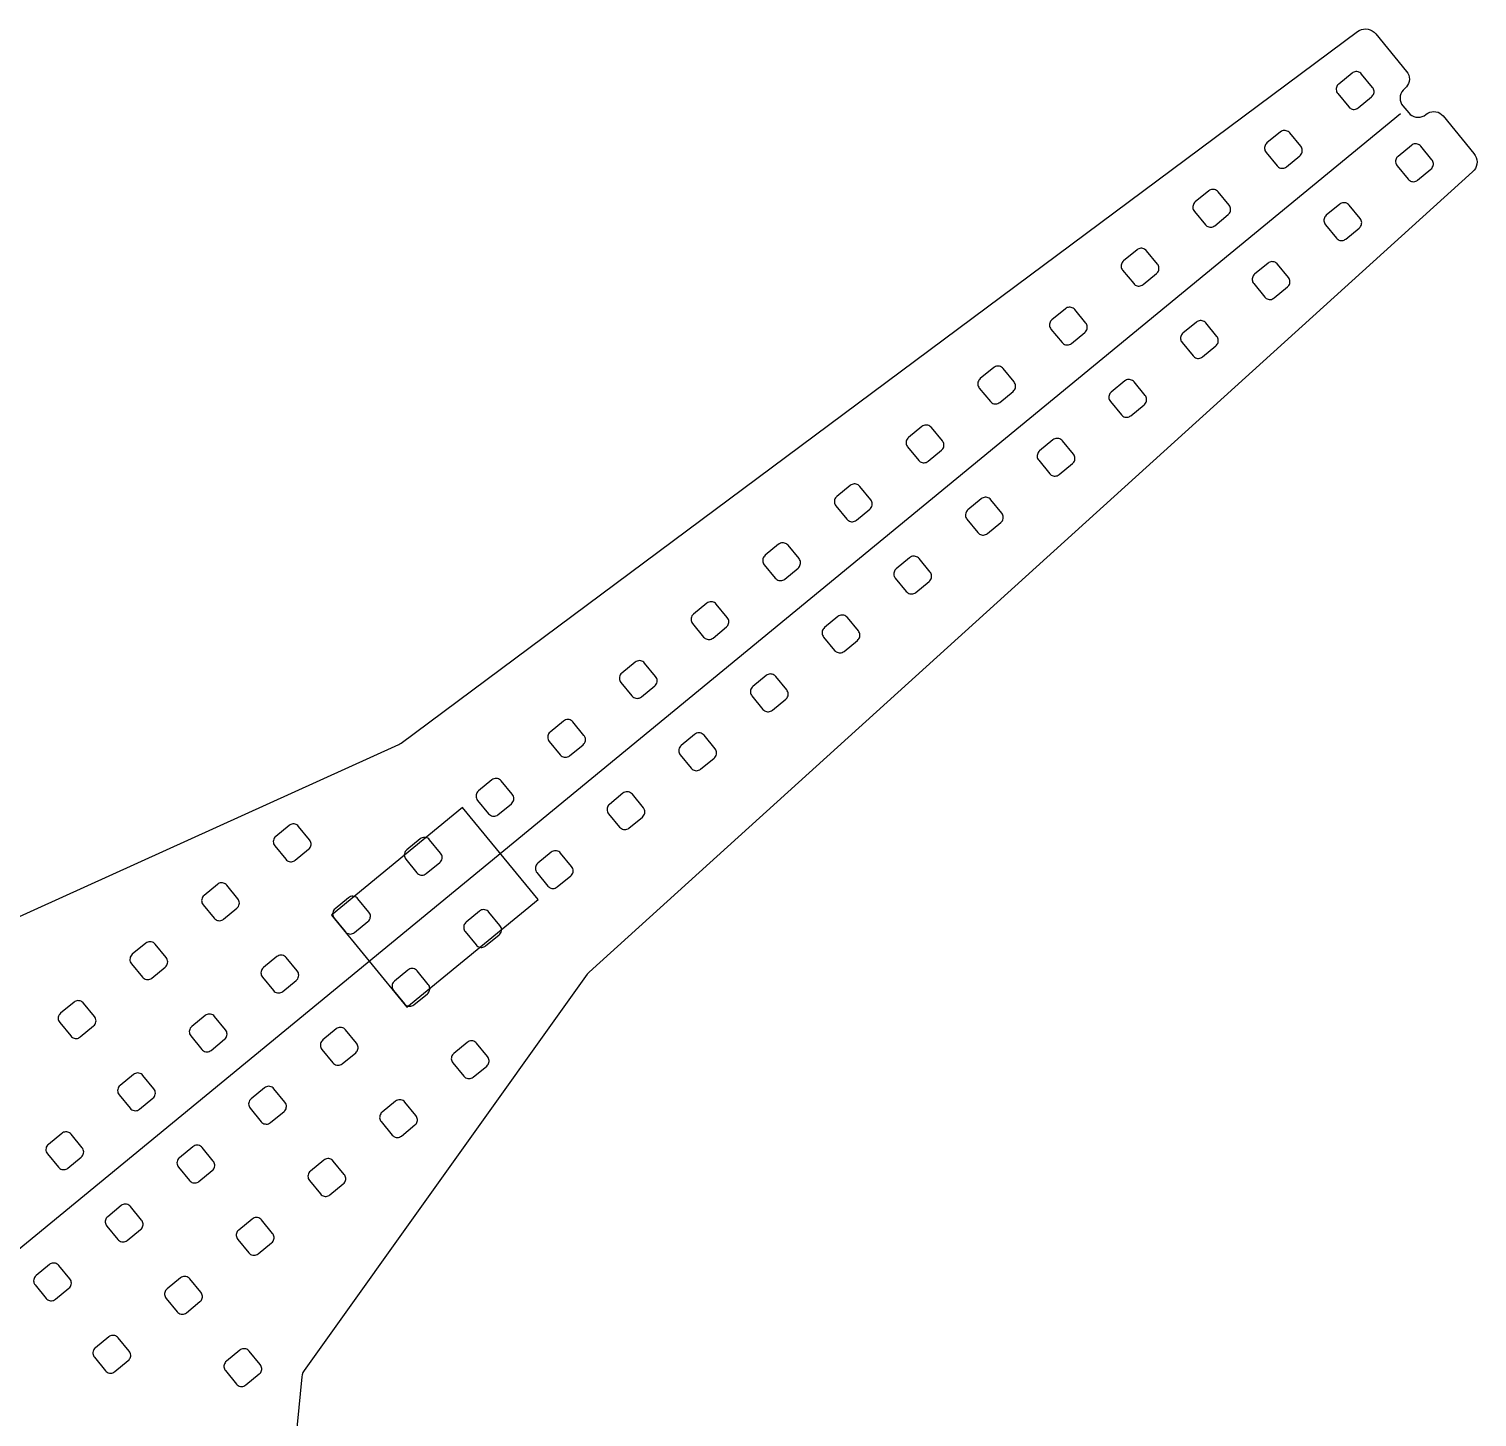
# Model space of a CAD drawing. Header units: millimetres. Extents: x -573 to 573, y -334 to 241.
# Drawn here: x -307.6 to -90.8, y -6.5 to 201.3 of the extents above; entities that cross this region are included whole.
import ezdxf

# ---------------------------------------------------------------- set-up
doc = ezdxf.new("R2010")
doc.units = ezdxf.units.MM
for name, color, linetype in [('LED_STRIP', 30, 'Continuous'), ('OUTLINE', 7, 'Continuous'), ('SENSOR_UNDER', 6, 'Continuous')]:
    doc.layers.add(name, color=color, linetype=linetype)

msp = doc.modelspace()

# ---------------------------------------------------------------- linework, layer by layer
at = {"layer": 'LED_STRIP'}
msp.add_lwpolyline([(-313.87, 14.75), (-102.22, 188.61)], dxfattribs=at)
at = {"layer": 'OUTLINE'}
msp.add_lwpolyline([(-318.63, 64.11), (-252.23, 94.18), (-252.04, 94.28), (-251.86, 94.4), (-108.7, 200.88), (-108.41, 201.06), (-108.09, 201.18), (-107.76, 201.26), (-107.43, 201.27), (-107.09, 201.23), (-106.77, 201.13), (-106.47, 200.98), (-106.19, 200.79), (-105.96, 200.54), (-101.33, 194.91), (-101.15, 194.65), (-101.02, 194.37), (-100.94, 194.06), (-100.92, 193.75), (-100.95, 193.43), (-101.04, 193.13), (-101.17, 192.85), (-101.36, 192.59), (-101.58, 192.37), (-101.64, 192.32), (-101.86, 192.1), (-102.05, 191.84), (-102.18, 191.56), (-102.27, 191.26), (-102.3, 190.94), (-102.27, 190.63), (-102.2, 190.32), (-102.07, 190.04), (-101.89, 189.78), (-101.01, 188.71), (-100.79, 188.48), (-100.53, 188.3), (-100.25, 188.16), (-99.94, 188.08), (-99.63, 188.05), (-99.32, 188.07), (-99.01, 188.15), (-98.72, 188.28), (-98.46, 188.46), (-98.41, 188.5), (-98.15, 188.68), (-97.86, 188.81), (-97.56, 188.89), (-97.24, 188.92), (-96.93, 188.89), (-96.62, 188.8), (-96.34, 188.66), (-96.08, 188.48), (-95.86, 188.26), (-91.24, 182.63), (-91.05, 182.35), (-90.9, 182.04), (-90.82, 181.71), (-90.78, 181.38), (-90.81, 181.04), (-90.89, 180.71), (-91.03, 180.4), (-91.21, 180.12), (-91.44, 179.87), (-223.7, 60.11), (-223.85, 59.96), (-223.99, 59.8), (-266.38, 0.5), (-266.56, 0.2), (-266.68, -0.13), (-266.74, -0.47), (-267.89, -12.18)], dxfattribs=at)
for points in [[(-111.83, 192.5), (-111.86, 192.35), (-111.86, 192.19), (-111.84, 192.03), (-111.8, 191.88), (-111.73, 191.74), (-111.64, 191.61), (-109.99, 189.6), (-109.88, 189.49), (-109.75, 189.4), (-109.62, 189.32), (-109.47, 189.27), (-109.31, 189.24), (-109.16, 189.24), (-109, 189.26), (-108.85, 189.31), (-108.71, 189.38), (-108.58, 189.47), (-106.57, 191.12), (-106.46, 191.23), (-106.36, 191.35), (-106.29, 191.49), (-106.24, 191.64), (-106.21, 191.79), (-106.21, 191.95), (-106.23, 192.1), (-106.28, 192.25), (-106.34, 192.4), (-106.43, 192.52), (-108.08, 194.53), (-108.19, 194.65), (-108.32, 194.74), (-108.46, 194.81), (-108.6, 194.87), (-108.76, 194.89), (-108.92, 194.9), (-109.07, 194.87), (-109.22, 194.83), (-109.36, 194.76), (-109.49, 194.67), (-111.5, 193.02), (-111.61, 192.91), (-111.71, 192.79), (-111.78, 192.65), (-111.83, 192.5)], [(-122.57, 183.68), (-122.59, 183.53), (-122.6, 183.37), (-122.57, 183.22), (-122.53, 183.07), (-122.46, 182.93), (-122.37, 182.8), (-120.72, 180.79), (-120.61, 180.68), (-120.49, 180.58), (-120.35, 180.51), (-120.2, 180.46), (-120.05, 180.43), (-119.89, 180.42), (-119.73, 180.45), (-119.58, 180.49), (-119.44, 180.56), (-119.31, 180.65), (-117.3, 182.3), (-117.19, 182.41), (-117.1, 182.53), (-117.02, 182.67), (-116.97, 182.82), (-116.94, 182.98), (-116.94, 183.13), (-116.96, 183.29), (-117.01, 183.44), (-117.08, 183.58), (-117.17, 183.71), (-118.82, 185.72), (-118.93, 185.83), (-119.05, 185.93), (-119.19, 186), (-119.34, 186.05), (-119.49, 186.08), (-119.65, 186.08), (-119.8, 186.06), (-119.95, 186.01), (-120.1, 185.95), (-120.22, 185.86), (-122.23, 184.21), (-122.35, 184.1), (-122.44, 183.97), (-122.51, 183.83), (-122.57, 183.68)], [(-102.95, 181.68), (-102.97, 181.53), (-102.98, 181.37), (-102.96, 181.21), (-102.91, 181.06), (-102.84, 180.92), (-102.75, 180.79), (-101.1, 178.79), (-100.99, 178.67), (-100.87, 178.58), (-100.73, 178.5), (-100.58, 178.45), (-100.43, 178.43), (-100.27, 178.42), (-100.11, 178.44), (-99.96, 178.49), (-99.82, 178.56), (-99.69, 178.65), (-97.69, 180.3), (-97.57, 180.41), (-97.48, 180.53), (-97.4, 180.67), (-97.35, 180.82), (-97.32, 180.97), (-97.32, 181.13), (-97.34, 181.29), (-97.39, 181.44), (-97.46, 181.58), (-97.55, 181.71), (-99.2, 183.71), (-99.31, 183.83), (-99.43, 183.92), (-99.57, 184), (-99.72, 184.05), (-99.87, 184.08), (-100.03, 184.08), (-100.19, 184.06), (-100.34, 184.01), (-100.48, 183.94), (-100.61, 183.85), (-102.61, 182.2), (-102.73, 182.09), (-102.82, 181.97), (-102.9, 181.83), (-102.95, 181.68)], [(-133.3, 174.87), (-133.33, 174.71), (-133.33, 174.56), (-133.31, 174.4), (-133.26, 174.25), (-133.19, 174.11), (-133.1, 173.98), (-131.45, 171.97), (-131.34, 171.86), (-131.22, 171.77), (-131.08, 171.69), (-130.93, 171.64), (-130.78, 171.61), (-130.62, 171.61), (-130.47, 171.63), (-130.32, 171.68), (-130.17, 171.74), (-130.05, 171.83), (-128.04, 173.49), (-127.92, 173.59), (-127.83, 173.72), (-127.75, 173.86), (-127.7, 174.01), (-127.68, 174.16), (-127.67, 174.32), (-127.69, 174.47), (-127.74, 174.62), (-127.81, 174.76), (-127.9, 174.89), (-129.55, 176.9), (-129.66, 177.01), (-129.78, 177.11), (-129.92, 177.18), (-130.07, 177.23), (-130.22, 177.26), (-130.38, 177.27), (-130.54, 177.24), (-130.69, 177.2), (-130.83, 177.13), (-130.96, 177.04), (-132.97, 175.39), (-133.08, 175.28), (-133.17, 175.16), (-133.25, 175.02), (-133.3, 174.87)], [(-113.68, 172.87), (-113.71, 172.71), (-113.71, 172.55), (-113.69, 172.4), (-113.64, 172.25), (-113.57, 172.11), (-113.48, 171.98), (-111.83, 169.97), (-111.73, 169.86), (-111.6, 169.76), (-111.46, 169.69), (-111.31, 169.64), (-111.16, 169.61), (-111, 169.61), (-110.85, 169.63), (-110.7, 169.67), (-110.56, 169.74), (-110.43, 169.83), (-108.42, 171.48), (-108.3, 171.59), (-108.21, 171.72), (-108.14, 171.85), (-108.08, 172), (-108.06, 172.16), (-108.05, 172.31), (-108.08, 172.47), (-108.12, 172.62), (-108.19, 172.76), (-108.28, 172.89), (-109.93, 174.9), (-110.04, 175.01), (-110.16, 175.11), (-110.3, 175.18), (-110.45, 175.23), (-110.61, 175.26), (-110.76, 175.26), (-110.92, 175.24), (-111.07, 175.2), (-111.21, 175.13), (-111.34, 175.04), (-113.35, 173.39), (-113.46, 173.28), (-113.55, 173.15), (-113.63, 173.01), (-113.68, 172.87)], [(-144.03, 166.05), (-144.06, 165.9), (-144.06, 165.74), (-144.04, 165.59), (-143.99, 165.44), (-143.93, 165.29), (-143.84, 165.17), (-142.19, 163.16), (-142.08, 163.04), (-141.95, 162.95), (-141.81, 162.88), (-141.66, 162.82), (-141.51, 162.8), (-141.35, 162.79), (-141.2, 162.82), (-141.05, 162.86), (-140.91, 162.93), (-140.78, 163.02), (-138.77, 164.67), (-138.66, 164.78), (-138.56, 164.9), (-138.49, 165.04), (-138.44, 165.19), (-138.41, 165.34), (-138.41, 165.5), (-138.43, 165.66), (-138.47, 165.81), (-138.54, 165.95), (-138.63, 166.08), (-140.28, 168.09), (-140.39, 168.2), (-140.52, 168.29), (-140.65, 168.37), (-140.8, 168.42), (-140.96, 168.45), (-141.11, 168.45), (-141.27, 168.43), (-141.42, 168.38), (-141.56, 168.31), (-141.69, 168.22), (-143.7, 166.57), (-143.81, 166.46), (-143.91, 166.34), (-143.98, 166.2), (-144.03, 166.05)], [(-124.44, 163.9), (-124.44, 163.74), (-124.42, 163.58), (-124.38, 163.43), (-124.31, 163.29), (-124.22, 163.16), (-122.57, 161.15), (-122.46, 161.04), (-122.33, 160.95), (-122.19, 160.87), (-122.05, 160.82), (-121.89, 160.79), (-121.73, 160.79), (-121.58, 160.81), (-121.43, 160.86), (-121.29, 160.93), (-121.16, 161.02), (-119.15, 162.67), (-119.04, 162.78), (-118.94, 162.9), (-118.87, 163.04), (-118.82, 163.19), (-118.79, 163.34), (-118.79, 163.5), (-118.81, 163.65), (-118.85, 163.8), (-118.92, 163.95), (-119.01, 164.07), (-120.66, 166.08), (-120.77, 166.2), (-120.9, 166.29), (-121.03, 166.36), (-121.18, 166.42), (-121.34, 166.44), (-121.49, 166.45), (-121.65, 166.43), (-121.8, 166.38), (-121.94, 166.31), (-122.07, 166.22), (-124.08, 164.57), (-124.19, 164.46), (-124.29, 164.34), (-124.36, 164.2), (-124.41, 164.05), (-124.44, 163.9)], [(-154.76, 157.24), (-154.79, 157.08), (-154.79, 156.93), (-154.77, 156.77), (-154.73, 156.62), (-154.66, 156.48), (-154.57, 156.35), (-152.92, 154.34), (-152.81, 154.23), (-152.68, 154.13), (-152.55, 154.06), (-152.4, 154.01), (-152.24, 153.98), (-152.09, 153.98), (-151.93, 154), (-151.78, 154.05), (-151.64, 154.11), (-151.51, 154.2), (-149.5, 155.85), (-149.39, 155.96), (-149.29, 156.09), (-149.22, 156.23), (-149.17, 156.37), (-149.14, 156.53), (-149.14, 156.69), (-149.16, 156.84), (-149.2, 156.99), (-149.27, 157.13), (-149.36, 157.26), (-151.01, 159.27), (-151.12, 159.38), (-151.25, 159.48), (-151.39, 159.55), (-151.53, 159.6), (-151.69, 159.63), (-151.85, 159.63), (-152, 159.61), (-152.15, 159.57), (-152.29, 159.5), (-152.42, 159.41), (-154.43, 157.76), (-154.54, 157.65), (-154.64, 157.52), (-154.71, 157.39), (-154.76, 157.24)], [(-135.14, 155.23), (-135.17, 155.08), (-135.18, 154.92), (-135.15, 154.77), (-135.11, 154.62), (-135.04, 154.48), (-134.95, 154.35), (-133.3, 152.34), (-133.19, 152.23), (-133.07, 152.13), (-132.93, 152.06), (-132.78, 152.01), (-132.62, 151.98), (-132.47, 151.98), (-132.31, 152), (-132.16, 152.04), (-132.02, 152.11), (-131.89, 152.2), (-129.88, 153.85), (-129.77, 153.96), (-129.67, 154.09), (-129.6, 154.22), (-129.55, 154.37), (-129.52, 154.53), (-129.52, 154.68), (-129.54, 154.84), (-129.59, 154.99), (-129.65, 155.13), (-129.74, 155.26), (-131.39, 157.27), (-131.5, 157.38), (-131.63, 157.48), (-131.77, 157.55), (-131.92, 157.6), (-132.07, 157.63), (-132.23, 157.63), (-132.38, 157.61), (-132.53, 157.56), (-132.67, 157.5), (-132.8, 157.41), (-134.81, 155.76), (-134.92, 155.65), (-135.02, 155.52), (-135.09, 155.38), (-135.14, 155.23)], [(-165.5, 148.42), (-165.52, 148.27), (-165.53, 148.11), (-165.5, 147.95), (-165.46, 147.8), (-165.39, 147.66), (-165.3, 147.53), (-163.65, 145.53), (-163.54, 145.41), (-163.42, 145.32), (-163.28, 145.24), (-163.13, 145.19), (-162.98, 145.17), (-162.82, 145.16), (-162.66, 145.18), (-162.51, 145.23), (-162.37, 145.3), (-162.24, 145.39), (-160.23, 147.04), (-160.12, 147.15), (-160.03, 147.27), (-159.95, 147.41), (-159.9, 147.56), (-159.87, 147.71), (-159.87, 147.87), (-159.89, 148.03), (-159.94, 148.18), (-160.01, 148.32), (-160.1, 148.45), (-161.75, 150.45), (-161.85, 150.57), (-161.98, 150.66), (-162.12, 150.74), (-162.27, 150.79), (-162.42, 150.81), (-162.58, 150.82), (-162.73, 150.8), (-162.88, 150.75), (-163.02, 150.68), (-163.15, 150.59), (-165.16, 148.94), (-165.28, 148.83), (-165.37, 148.71), (-165.44, 148.57), (-165.5, 148.42)], [(-145.88, 146.42), (-145.9, 146.26), (-145.91, 146.11), (-145.89, 145.95), (-145.84, 145.8), (-145.77, 145.66), (-145.68, 145.53), (-144.03, 143.52), (-143.92, 143.41), (-143.8, 143.32), (-143.66, 143.24), (-143.51, 143.19), (-143.36, 143.16), (-143.2, 143.16), (-143.04, 143.18), (-142.89, 143.23), (-142.75, 143.3), (-142.62, 143.39), (-140.62, 145.04), (-140.5, 145.14), (-140.41, 145.27), (-140.33, 145.41), (-140.28, 145.56), (-140.25, 145.71), (-140.25, 145.87), (-140.27, 146.02), (-140.32, 146.17), (-140.39, 146.31), (-140.48, 146.44), (-142.13, 148.45), (-142.24, 148.56), (-142.36, 148.66), (-142.5, 148.73), (-142.65, 148.78), (-142.8, 148.81), (-142.96, 148.82), (-143.11, 148.79), (-143.26, 148.75), (-143.41, 148.68), (-143.53, 148.59), (-145.54, 146.94), (-145.66, 146.83), (-145.75, 146.71), (-145.83, 146.57), (-145.88, 146.42)], [(-176.23, 139.61), (-176.26, 139.45), (-176.26, 139.29), (-176.24, 139.14), (-176.19, 138.99), (-176.12, 138.85), (-176.03, 138.72), (-174.38, 136.71), (-174.27, 136.6), (-174.15, 136.5), (-174.01, 136.43), (-173.86, 136.38), (-173.71, 136.35), (-173.55, 136.35), (-173.4, 136.37), (-173.25, 136.41), (-173.1, 136.48), (-172.98, 136.57), (-170.97, 138.22), (-170.85, 138.33), (-170.76, 138.46), (-170.68, 138.59), (-170.63, 138.74), (-170.61, 138.9), (-170.6, 139.05), (-170.62, 139.21), (-170.67, 139.36), (-170.74, 139.5), (-170.83, 139.63), (-172.48, 141.64), (-172.59, 141.75), (-172.71, 141.85), (-172.85, 141.92), (-173, 141.97), (-173.15, 142), (-173.31, 142), (-173.47, 141.98), (-173.62, 141.94), (-173.76, 141.87), (-173.89, 141.78), (-175.89, 140.13), (-176.01, 140.02), (-176.1, 139.89), (-176.18, 139.75), (-176.23, 139.61)], [(-156.61, 137.6), (-156.64, 137.45), (-156.64, 137.29), (-156.62, 137.14), (-156.57, 136.99), (-156.5, 136.85), (-156.41, 136.72), (-154.76, 134.71), (-154.66, 134.59), (-154.53, 134.5), (-154.39, 134.43), (-154.24, 134.37), (-154.09, 134.35), (-153.93, 134.34), (-153.78, 134.37), (-153.63, 134.41), (-153.49, 134.48), (-153.36, 134.57), (-151.35, 136.22), (-151.23, 136.33), (-151.14, 136.45), (-151.07, 136.59), (-151.01, 136.74), (-150.99, 136.89), (-150.98, 137.05), (-151.01, 137.21), (-151.05, 137.36), (-151.12, 137.5), (-151.21, 137.63), (-152.86, 139.64), (-152.97, 139.75), (-153.09, 139.84), (-153.23, 139.92), (-153.38, 139.97), (-153.53, 140), (-153.69, 140), (-153.85, 139.98), (-154, 139.93), (-154.14, 139.86), (-154.27, 139.77), (-156.28, 138.12), (-156.39, 138.02), (-156.48, 137.89), (-156.56, 137.75), (-156.61, 137.6)], [(-186.99, 130.64), (-186.99, 130.48), (-186.97, 130.32), (-186.92, 130.17), (-186.86, 130.03), (-186.77, 129.9), (-185.12, 127.89), (-185.01, 127.78), (-184.88, 127.69), (-184.74, 127.61), (-184.59, 127.56), (-184.44, 127.53), (-184.28, 127.53), (-184.13, 127.55), (-183.98, 127.6), (-183.84, 127.67), (-183.71, 127.76), (-181.7, 129.41), (-181.57, 129.53), (-181.47, 129.67), (-181.4, 129.83), (-181.35, 130), (-181.33, 130.17), (-181.35, 130.34), (-181.39, 130.51), (-181.46, 130.67), (-181.56, 130.81), (-183.21, 132.82), (-183.32, 132.94), (-183.44, 133.03), (-183.58, 133.1), (-183.73, 133.16), (-183.89, 133.18), (-184.04, 133.19), (-184.2, 133.17), (-184.35, 133.12), (-184.49, 133.05), (-184.62, 132.96), (-186.63, 131.31), (-186.74, 131.2), (-186.84, 131.08), (-186.91, 130.94), (-186.96, 130.79), (-186.99, 130.64)], [(-167.34, 128.79), (-167.37, 128.63), (-167.37, 128.48), (-167.35, 128.32), (-167.31, 128.17), (-167.24, 128.03), (-167.15, 127.9), (-165.5, 125.89), (-165.39, 125.78), (-165.26, 125.68), (-165.12, 125.61), (-164.98, 125.56), (-164.82, 125.53), (-164.66, 125.53), (-164.51, 125.55), (-164.36, 125.6), (-164.22, 125.66), (-164.09, 125.75), (-162.08, 127.4), (-161.96, 127.53), (-161.85, 127.67), (-161.78, 127.82), (-161.73, 127.99), (-161.71, 128.17), (-161.73, 128.34), (-161.77, 128.51), (-161.84, 128.67), (-161.94, 128.81), (-163.59, 130.82), (-163.7, 130.93), (-163.83, 131.03), (-163.96, 131.1), (-164.11, 131.15), (-164.27, 131.18), (-164.42, 131.18), (-164.58, 131.16), (-164.73, 131.12), (-164.87, 131.05), (-165, 130.96), (-167.01, 129.31), (-167.12, 129.2), (-167.22, 129.07), (-167.29, 128.94), (-167.34, 128.79)], [(-197.69, 121.97), (-197.72, 121.82), (-197.72, 121.66), (-197.7, 121.51), (-197.66, 121.36), (-197.59, 121.22), (-197.5, 121.09), (-195.85, 119.08), (-195.74, 118.97), (-195.61, 118.87), (-195.48, 118.8), (-195.33, 118.75), (-195.17, 118.72), (-195.02, 118.72), (-194.86, 118.74), (-194.71, 118.78), (-194.57, 118.85), (-194.44, 118.94), (-192.43, 120.59), (-192.32, 120.7), (-192.22, 120.82), (-192.15, 120.96), (-192.1, 121.11), (-192.07, 121.27), (-192.07, 121.42), (-192.09, 121.58), (-192.13, 121.73), (-192.2, 121.87), (-192.29, 122), (-193.94, 124.01), (-194.05, 124.12), (-194.18, 124.22), (-194.32, 124.29), (-194.46, 124.34), (-194.62, 124.37), (-194.78, 124.37), (-194.93, 124.35), (-195.08, 124.3), (-195.22, 124.24), (-195.35, 124.15), (-197.36, 122.5), (-197.47, 122.39), (-197.57, 122.26), (-197.64, 122.12), (-197.69, 121.97)], [(-178.07, 119.97), (-178.1, 119.82), (-178.1, 119.66), (-178.08, 119.51), (-178.04, 119.35), (-177.97, 119.21), (-177.88, 119.09), (-176.23, 117.08), (-176.12, 116.96), (-175.99, 116.87), (-175.86, 116.79), (-175.71, 116.74), (-175.55, 116.72), (-175.4, 116.71), (-175.24, 116.73), (-175.09, 116.78), (-174.95, 116.85), (-174.82, 116.94), (-172.81, 118.59), (-172.7, 118.7), (-172.6, 118.82), (-172.53, 118.96), (-172.48, 119.11), (-172.45, 119.26), (-172.45, 119.42), (-172.47, 119.58), (-172.52, 119.73), (-172.58, 119.87), (-172.67, 120), (-174.32, 122), (-174.43, 122.12), (-174.56, 122.21), (-174.7, 122.29), (-174.85, 122.34), (-175, 122.37), (-175.16, 122.37), (-175.31, 122.35), (-175.46, 122.3), (-175.6, 122.23), (-175.73, 122.14), (-177.74, 120.49), (-177.85, 120.38), (-177.95, 120.26), (-178.02, 120.12), (-178.07, 119.97)], [(-208.39, 113.26), (-208.44, 113.09), (-208.46, 112.92), (-208.44, 112.74), (-208.4, 112.57), (-208.33, 112.42), (-208.23, 112.27), (-206.58, 110.26), (-206.47, 110.15), (-206.35, 110.06), (-206.21, 109.98), (-206.06, 109.93), (-205.9, 109.9), (-205.75, 109.9), (-205.59, 109.92), (-205.44, 109.97), (-205.3, 110.04), (-205.17, 110.12), (-203.16, 111.78), (-203.05, 111.88), (-202.96, 112.01), (-202.88, 112.15), (-202.83, 112.3), (-202.8, 112.45), (-202.8, 112.61), (-202.82, 112.76), (-202.87, 112.91), (-202.94, 113.05), (-203.03, 113.18), (-204.68, 115.19), (-204.8, 115.32), (-204.94, 115.42), (-205.1, 115.49), (-205.26, 115.54), (-205.44, 115.56), (-205.61, 115.54), (-205.78, 115.5), (-205.94, 115.43), (-206.08, 115.33), (-208.09, 113.68), (-208.22, 113.56), (-208.32, 113.42), (-208.39, 113.26)], [(-188.81, 111.16), (-188.83, 111), (-188.84, 110.84), (-188.82, 110.69), (-188.77, 110.54), (-188.7, 110.4), (-188.61, 110.27), (-186.96, 108.26), (-186.85, 108.15), (-186.73, 108.05), (-186.59, 107.98), (-186.44, 107.93), (-186.29, 107.9), (-186.13, 107.9), (-185.97, 107.92), (-185.82, 107.96), (-185.68, 108.03), (-185.55, 108.12), (-183.54, 109.77), (-183.43, 109.88), (-183.34, 110.01), (-183.26, 110.14), (-183.21, 110.29), (-183.18, 110.45), (-183.18, 110.6), (-183.2, 110.76), (-183.25, 110.91), (-183.32, 111.05), (-183.41, 111.18), (-185.06, 113.19), (-185.17, 113.3), (-185.29, 113.4), (-185.43, 113.47), (-185.58, 113.52), (-185.73, 113.55), (-185.89, 113.55), (-186.04, 113.53), (-186.19, 113.49), (-186.34, 113.42), (-186.46, 113.33), (-188.47, 111.68), (-188.59, 111.57), (-188.68, 111.44), (-188.76, 111.3), (-188.81, 111.16)], [(-219.13, 104.44), (-219.17, 104.27), (-219.19, 104.1), (-219.18, 103.93), (-219.13, 103.76), (-219.06, 103.6), (-218.96, 103.46), (-217.31, 101.45), (-217.19, 101.32), (-217.05, 101.22), (-216.89, 101.15), (-216.72, 101.1), (-216.55, 101.08), (-216.38, 101.1), (-216.21, 101.14), (-216.05, 101.21), (-215.9, 101.31), (-213.9, 102.96), (-213.77, 103.08), (-213.67, 103.22), (-213.59, 103.38), (-213.55, 103.55), (-213.53, 103.72), (-213.54, 103.9), (-213.59, 104.06), (-213.66, 104.22), (-213.76, 104.37), (-215.41, 106.38), (-215.53, 106.5), (-215.67, 106.6), (-215.83, 106.68), (-216, 106.72), (-216.17, 106.74), (-216.34, 106.73), (-216.51, 106.68), (-216.67, 106.61), (-216.82, 106.51), (-218.82, 104.86), (-218.95, 104.74), (-219.05, 104.6), (-219.13, 104.44)], [(-199.57, 102.19), (-199.57, 102.03), (-199.55, 101.87), (-199.5, 101.72), (-199.43, 101.58), (-199.34, 101.45), (-197.69, 99.44), (-197.58, 99.33), (-197.46, 99.24), (-197.32, 99.16), (-197.17, 99.11), (-197.02, 99.08), (-196.86, 99.08), (-196.71, 99.1), (-196.56, 99.15), (-196.41, 99.22), (-196.29, 99.31), (-194.28, 100.96), (-194.16, 101.07), (-194.07, 101.19), (-194, 101.33), (-193.94, 101.48), (-193.92, 101.63), (-193.91, 101.79), (-193.94, 101.94), (-193.98, 102.09), (-194.05, 102.24), (-194.14, 102.36), (-195.79, 104.37), (-195.9, 104.49), (-196.02, 104.58), (-196.16, 104.66), (-196.31, 104.71), (-196.46, 104.73), (-196.62, 104.74), (-196.78, 104.72), (-196.93, 104.67), (-197.07, 104.6), (-197.2, 104.51), (-199.21, 102.86), (-199.32, 102.75), (-199.41, 102.63), (-199.49, 102.49), (-199.54, 102.34), (-199.57, 102.19)], [(-229.91, 95.46), (-229.92, 95.29), (-229.91, 95.11), (-229.87, 94.94), (-229.79, 94.78), (-229.7, 94.64), (-228.04, 92.63), (-227.92, 92.51), (-227.78, 92.41), (-227.62, 92.33), (-227.46, 92.28), (-227.28, 92.27), (-227.11, 92.28), (-226.94, 92.32), (-226.78, 92.39), (-226.64, 92.49), (-224.63, 94.14), (-224.5, 94.27), (-224.4, 94.41), (-224.33, 94.56), (-224.28, 94.73), (-224.26, 94.91), (-224.28, 95.08), (-224.32, 95.25), (-224.39, 95.41), (-224.49, 95.55), (-226.14, 97.56), (-226.26, 97.68), (-226.4, 97.79), (-226.56, 97.86), (-226.73, 97.91), (-226.9, 97.93), (-227.08, 97.91), (-227.25, 97.87), (-227.4, 97.8), (-227.55, 97.7), (-229.56, 96.05), (-229.68, 95.93), (-229.78, 95.78), (-229.86, 95.63), (-229.91, 95.46)], [(-210.24, 93.62), (-210.29, 93.46), (-210.3, 93.28), (-210.29, 93.11), (-210.25, 92.94), (-210.17, 92.78), (-210.08, 92.64), (-208.43, 90.63), (-208.3, 90.5), (-208.16, 90.4), (-208.01, 90.33), (-207.84, 90.28), (-207.66, 90.26), (-207.49, 90.28), (-207.32, 90.32), (-207.16, 90.39), (-207.02, 90.49), (-205.01, 92.14), (-204.88, 92.26), (-204.78, 92.4), (-204.71, 92.56), (-204.66, 92.73), (-204.64, 92.9), (-204.66, 93.08), (-204.7, 93.25), (-204.77, 93.4), (-204.87, 93.55), (-206.52, 95.56), (-206.64, 95.68), (-206.79, 95.78), (-206.94, 95.86), (-207.11, 95.91), (-207.28, 95.92), (-207.46, 95.91), (-207.63, 95.87), (-207.79, 95.79), (-207.93, 95.7), (-209.94, 94.05), (-210.06, 93.92), (-210.16, 93.78), (-210.24, 93.62)], [(-240.59, 86.81), (-240.64, 86.64), (-240.65, 86.47), (-240.64, 86.3), (-240.6, 86.13), (-240.53, 85.97), (-240.43, 85.82), (-238.78, 83.82), (-238.66, 83.69), (-238.51, 83.59), (-238.36, 83.51), (-238.19, 83.47), (-238.01, 83.45), (-237.84, 83.46), (-237.67, 83.51), (-237.51, 83.58), (-237.37, 83.68), (-235.36, 85.33), (-235.24, 85.45), (-235.13, 85.59), (-235.06, 85.75), (-235.01, 85.92), (-235, 86.09), (-235.01, 86.26), (-235.05, 86.43), (-235.12, 86.59), (-235.22, 86.74), (-236.87, 88.74), (-236.99, 88.87), (-237.14, 88.97), (-237.29, 89.05), (-237.46, 89.09), (-237.64, 89.11), (-237.81, 89.1), (-237.98, 89.05), (-238.14, 88.98), (-238.28, 88.88), (-240.29, 87.23), (-240.41, 87.11), (-240.52, 86.97), (-240.59, 86.81)], [(-220.97, 84.81), (-221.02, 84.64), (-221.04, 84.47), (-221.02, 84.29), (-220.98, 84.12), (-220.91, 83.97), (-220.81, 83.82), (-219.16, 81.81), (-219.04, 81.69), (-218.89, 81.59), (-218.74, 81.51), (-218.57, 81.46), (-218.4, 81.45), (-218.22, 81.46), (-218.05, 81.5), (-217.89, 81.58), (-217.75, 81.68), (-215.74, 83.33), (-215.62, 83.45), (-215.52, 83.59), (-215.44, 83.75), (-215.39, 83.91), (-215.38, 84.09), (-215.39, 84.26), (-215.43, 84.43), (-215.51, 84.59), (-215.6, 84.73), (-217.25, 86.74), (-217.38, 86.87), (-217.52, 86.97), (-217.68, 87.04), (-217.84, 87.09), (-218.02, 87.11), (-218.19, 87.09), (-218.36, 87.05), (-218.52, 86.98), (-218.66, 86.88), (-220.67, 85.23), (-220.8, 85.11), (-220.9, 84.97), (-220.97, 84.81)], [(-270.94, 80), (-270.99, 79.83), (-271.01, 79.66), (-270.99, 79.48), (-270.95, 79.31), (-270.88, 79.16), (-270.78, 79.01), (-269.13, 77), (-269.02, 76.89), (-268.89, 76.79), (-268.76, 76.72), (-268.61, 76.67), (-268.45, 76.64), (-268.3, 76.64), (-268.14, 76.66), (-267.99, 76.71), (-267.85, 76.77), (-267.72, 76.86), (-265.71, 78.51), (-265.6, 78.62), (-265.5, 78.75), (-265.43, 78.89), (-265.38, 79.04), (-265.35, 79.19), (-265.35, 79.35), (-265.37, 79.5), (-265.42, 79.65), (-265.48, 79.79), (-265.57, 79.92), (-267.22, 81.93), (-267.33, 82.04), (-267.46, 82.14), (-267.6, 82.21), (-267.74, 82.26), (-267.9, 82.29), (-268.06, 82.29), (-268.21, 82.27), (-268.36, 82.23), (-268.5, 82.16), (-268.63, 82.07), (-270.64, 80.42), (-270.77, 80.3), (-270.87, 80.16), (-270.94, 80)], [(-251.32, 78), (-251.37, 77.83), (-251.39, 77.65), (-251.37, 77.48), (-251.33, 77.31), (-251.26, 77.15), (-251.16, 77.01), (-249.51, 75), (-249.39, 74.88), (-249.25, 74.77), (-249.09, 74.7), (-248.92, 74.65), (-248.75, 74.63), (-248.57, 74.65), (-248.4, 74.69), (-248.25, 74.76), (-248.1, 74.86), (-246.09, 76.51), (-245.97, 76.63), (-245.87, 76.78), (-245.79, 76.93), (-245.74, 77.1), (-245.73, 77.27), (-245.74, 77.45), (-245.78, 77.62), (-245.86, 77.78), (-245.95, 77.92), (-247.61, 79.93), (-247.73, 80.05), (-247.87, 80.15), (-248.03, 80.23), (-248.19, 80.28), (-248.37, 80.29), (-248.54, 80.28), (-248.71, 80.24), (-248.87, 80.17), (-249.01, 80.07), (-251.02, 78.42), (-251.15, 78.29), (-251.25, 78.15), (-251.32, 78)], [(-231.7, 75.99), (-231.75, 75.83), (-231.77, 75.65), (-231.76, 75.48), (-231.71, 75.31), (-231.64, 75.15), (-231.54, 75.01), (-229.89, 73), (-229.77, 72.87), (-229.63, 72.77), (-229.47, 72.7), (-229.3, 72.65), (-229.13, 72.63), (-228.95, 72.65), (-228.79, 72.69), (-228.63, 72.76), (-228.48, 72.86), (-226.47, 74.51), (-226.35, 74.63), (-226.25, 74.77), (-226.17, 74.93), (-226.13, 75.1), (-226.11, 75.27), (-226.12, 75.45), (-226.17, 75.61), (-226.24, 75.77), (-226.34, 75.92), (-227.99, 77.93), (-228.11, 78.05), (-228.25, 78.15), (-228.41, 78.23), (-228.58, 78.27), (-228.75, 78.29), (-228.92, 78.28), (-229.09, 78.23), (-229.25, 78.16), (-229.39, 78.06), (-231.4, 76.41), (-231.53, 76.29), (-231.63, 76.15), (-231.7, 75.99)], [(-281.67, 71.18), (-281.72, 71.01), (-281.74, 70.84), (-281.72, 70.67), (-281.68, 70.5), (-281.61, 70.34), (-281.51, 70.2), (-279.86, 68.19), (-279.75, 68.07), (-279.63, 67.98), (-279.49, 67.91), (-279.34, 67.85), (-279.19, 67.83), (-279.03, 67.82), (-278.87, 67.84), (-278.72, 67.89), (-278.58, 67.96), (-278.45, 68.05), (-276.44, 69.7), (-276.32, 69.82), (-276.22, 69.96), (-276.14, 70.12), (-276.1, 70.29), (-276.08, 70.46), (-276.09, 70.64), (-276.14, 70.8), (-276.21, 70.96), (-276.31, 71.11), (-277.96, 73.12), (-278.07, 73.23), (-278.19, 73.32), (-278.33, 73.4), (-278.48, 73.45), (-278.63, 73.48), (-278.79, 73.48), (-278.94, 73.46), (-279.09, 73.41), (-279.24, 73.34), (-279.36, 73.25), (-281.37, 71.6), (-281.5, 71.48), (-281.6, 71.34), (-281.67, 71.18)], [(-262.06, 69.18), (-262.1, 69.01), (-262.12, 68.84), (-262.11, 68.66), (-262.06, 68.5), (-261.99, 68.34), (-261.89, 68.19), (-260.24, 66.18), (-260.12, 66.06), (-259.98, 65.96), (-259.82, 65.88), (-259.65, 65.84), (-259.48, 65.82), (-259.31, 65.83), (-259.14, 65.88), (-258.98, 65.95), (-258.83, 66.05), (-256.83, 67.7), (-256.7, 67.82), (-256.6, 67.96), (-256.52, 68.12), (-256.48, 68.29), (-256.46, 68.46), (-256.47, 68.63), (-256.52, 68.8), (-256.59, 68.96), (-256.69, 69.1), (-258.34, 71.11), (-258.46, 71.24), (-258.6, 71.34), (-258.76, 71.41), (-258.93, 71.46), (-259.1, 71.48), (-259.27, 71.47), (-259.44, 71.42), (-259.6, 71.35), (-259.75, 71.25), (-261.75, 69.6), (-261.88, 69.48), (-261.98, 69.34), (-262.06, 69.18)], [(-242.5, 66.92), (-242.5, 66.77), (-242.48, 66.61), (-242.43, 66.46), (-242.36, 66.32), (-242.27, 66.19), (-240.62, 64.18), (-240.51, 64.07), (-240.39, 63.97), (-240.25, 63.9), (-240.1, 63.85), (-239.95, 63.82), (-239.79, 63.82), (-239.64, 63.84), (-239.49, 63.89), (-239.34, 63.95), (-239.22, 64.04), (-237.21, 65.69), (-237.08, 65.82), (-236.98, 65.96), (-236.91, 66.11), (-236.86, 66.28), (-236.84, 66.46), (-236.85, 66.63), (-236.9, 66.8), (-236.97, 66.96), (-237.07, 67.1), (-238.72, 69.11), (-238.84, 69.24), (-238.98, 69.34), (-239.14, 69.41), (-239.31, 69.46), (-239.48, 69.48), (-239.66, 69.46), (-239.82, 69.42), (-239.98, 69.35), (-240.13, 69.25), (-242.14, 67.6), (-242.25, 67.49), (-242.34, 67.36), (-242.42, 67.23), (-242.47, 67.08), (-242.5, 66.92)], [(-292.41, 62.37), (-292.45, 62.2), (-292.47, 62.03), (-292.46, 61.85), (-292.41, 61.68), (-292.34, 61.52), (-292.24, 61.38), (-290.59, 59.37), (-290.47, 59.25), (-290.33, 59.15), (-290.17, 59.07), (-290, 59.02), (-289.83, 59.01), (-289.66, 59.02), (-289.49, 59.06), (-289.33, 59.13), (-289.19, 59.23), (-287.18, 60.88), (-287.05, 61.01), (-286.95, 61.15), (-286.88, 61.3), (-286.83, 61.47), (-286.81, 61.65), (-286.82, 61.82), (-286.87, 61.99), (-286.94, 62.15), (-287.04, 62.29), (-288.69, 64.3), (-288.81, 64.42), (-288.95, 64.53), (-289.11, 64.6), (-289.28, 64.65), (-289.45, 64.67), (-289.62, 64.65), (-289.79, 64.61), (-289.95, 64.54), (-290.1, 64.44), (-292.11, 62.79), (-292.23, 62.67), (-292.33, 62.52), (-292.41, 62.37)], [(-272.79, 60.36), (-272.83, 60.2), (-272.85, 60.02), (-272.84, 59.85), (-272.8, 59.68), (-272.72, 59.52), (-272.62, 59.38), (-270.97, 57.37), (-270.85, 57.24), (-270.71, 57.14), (-270.55, 57.07), (-270.39, 57.02), (-270.21, 57), (-270.04, 57.02), (-269.87, 57.06), (-269.71, 57.13), (-269.57, 57.23), (-267.56, 58.88), (-267.43, 59), (-267.33, 59.14), (-267.26, 59.3), (-267.21, 59.47), (-267.19, 59.64), (-267.21, 59.82), (-267.25, 59.99), (-267.32, 60.14), (-267.42, 60.29), (-269.07, 62.3), (-269.19, 62.42), (-269.33, 62.52), (-269.49, 62.6), (-269.66, 62.65), (-269.83, 62.66), (-270.01, 62.65), (-270.17, 62.61), (-270.33, 62.53), (-270.48, 62.44), (-272.49, 60.79), (-272.61, 60.66), (-272.71, 60.52), (-272.79, 60.36)], [(-253.2, 58.26), (-253.23, 58.11), (-253.23, 57.95), (-253.21, 57.8), (-253.16, 57.65), (-253.1, 57.5), (-253.01, 57.38), (-251.36, 55.37), (-251.23, 55.24), (-251.09, 55.14), (-250.93, 55.06), (-250.77, 55.02), (-250.59, 55), (-250.42, 55.01), (-250.25, 55.06), (-250.09, 55.13), (-249.95, 55.23), (-247.94, 56.88), (-247.83, 56.99), (-247.73, 57.11), (-247.66, 57.25), (-247.61, 57.4), (-247.58, 57.55), (-247.58, 57.71), (-247.6, 57.87), (-247.64, 58.02), (-247.71, 58.16), (-247.8, 58.29), (-249.45, 60.29), (-249.57, 60.42), (-249.72, 60.52), (-249.87, 60.6), (-250.04, 60.64), (-250.21, 60.66), (-250.39, 60.65), (-250.56, 60.6), (-250.72, 60.53), (-250.86, 60.43), (-252.87, 58.78), (-252.98, 58.67), (-253.08, 58.55), (-253.15, 58.41), (-253.2, 58.26)], [(-303.14, 53.55), (-303.19, 53.38), (-303.2, 53.21), (-303.19, 53.04), (-303.15, 52.87), (-303.07, 52.71), (-302.98, 52.56), (-301.33, 50.56), (-301.22, 50.44), (-301.09, 50.35), (-300.95, 50.27), (-300.8, 50.22), (-300.65, 50.19), (-300.49, 50.19), (-300.34, 50.21), (-300.19, 50.26), (-300.05, 50.33), (-299.92, 50.42), (-297.91, 52.07), (-297.78, 52.19), (-297.68, 52.33), (-297.61, 52.49), (-297.56, 52.66), (-297.54, 52.83), (-297.56, 53), (-297.6, 53.17), (-297.67, 53.33), (-297.77, 53.48), (-299.42, 55.48), (-299.53, 55.6), (-299.66, 55.69), (-299.79, 55.77), (-299.94, 55.82), (-300.1, 55.84), (-300.25, 55.85), (-300.41, 55.83), (-300.56, 55.78), (-300.7, 55.71), (-300.83, 55.62), (-302.84, 53.97), (-302.96, 53.85), (-303.06, 53.71), (-303.14, 53.55)], [(-283.57, 51.38), (-283.58, 51.21), (-283.57, 51.03), (-283.53, 50.86), (-283.46, 50.71), (-283.36, 50.56), (-281.71, 48.55), (-281.58, 48.43), (-281.44, 48.33), (-281.29, 48.25), (-281.12, 48.2), (-280.94, 48.19), (-280.77, 48.2), (-280.6, 48.24), (-280.44, 48.32), (-280.3, 48.41), (-278.29, 50.07), (-278.17, 50.19), (-278.06, 50.33), (-277.99, 50.49), (-277.94, 50.65), (-277.92, 50.83), (-277.94, 51), (-277.98, 51.17), (-278.05, 51.33), (-278.15, 51.47), (-279.8, 53.48), (-279.92, 53.61), (-280.07, 53.71), (-280.22, 53.78), (-280.39, 53.83), (-280.56, 53.85), (-280.74, 53.83), (-280.91, 53.79), (-281.07, 53.72), (-281.21, 53.62), (-283.22, 51.97), (-283.34, 51.85), (-283.45, 51.71), (-283.52, 51.55), (-283.57, 51.38)], [(-263.93, 49.45), (-263.96, 49.29), (-263.96, 49.13), (-263.94, 48.98), (-263.9, 48.83), (-263.83, 48.69), (-263.74, 48.56), (-262.09, 46.55), (-261.97, 46.43), (-261.82, 46.32), (-261.67, 46.25), (-261.5, 46.2), (-261.33, 46.19), (-261.15, 46.2), (-260.98, 46.24), (-260.82, 46.31), (-260.68, 46.41), (-258.67, 48.06), (-258.56, 48.17), (-258.46, 48.3), (-258.39, 48.44), (-258.34, 48.58), (-258.31, 48.74), (-258.31, 48.89), (-258.33, 49.05), (-258.38, 49.2), (-258.44, 49.34), (-258.53, 49.47), (-260.18, 51.48), (-260.31, 51.6), (-260.45, 51.71), (-260.6, 51.78), (-260.77, 51.83), (-260.95, 51.84), (-261.12, 51.83), (-261.29, 51.79), (-261.45, 51.72), (-261.59, 51.62), (-263.6, 49.97), (-263.71, 49.86), (-263.81, 49.73), (-263.88, 49.59), (-263.93, 49.45)], [(-244.31, 47.44), (-244.34, 47.29), (-244.35, 47.13), (-244.32, 46.98), (-244.28, 46.83), (-244.21, 46.69), (-244.12, 46.56), (-242.47, 44.55), (-242.35, 44.42), (-242.21, 44.32), (-242.05, 44.25), (-241.88, 44.2), (-241.71, 44.18), (-241.53, 44.2), (-241.36, 44.24), (-241.21, 44.31), (-241.06, 44.41), (-239.05, 46.06), (-238.94, 46.17), (-238.85, 46.29), (-238.77, 46.43), (-238.72, 46.58), (-238.69, 46.74), (-238.69, 46.89), (-238.71, 47.05), (-238.76, 47.2), (-238.83, 47.34), (-238.91, 47.47), (-240.57, 49.48), (-240.69, 49.6), (-240.83, 49.7), (-240.99, 49.78), (-241.15, 49.82), (-241.33, 49.84), (-241.5, 49.83), (-241.67, 49.79), (-241.83, 49.71), (-241.97, 49.61), (-243.98, 47.96), (-244.09, 47.86), (-244.19, 47.73), (-244.26, 47.59), (-244.31, 47.44)], [(-294.3, 42.56), (-294.32, 42.39), (-294.3, 42.22), (-294.26, 42.05), (-294.19, 41.89), (-294.09, 41.75), (-292.44, 39.74), (-292.32, 39.61), (-292.18, 39.51), (-292.02, 39.44), (-291.85, 39.39), (-291.68, 39.37), (-291.5, 39.39), (-291.33, 39.43), (-291.18, 39.5), (-291.03, 39.6), (-289.02, 41.25), (-288.9, 41.37), (-288.8, 41.51), (-288.72, 41.67), (-288.67, 41.84), (-288.66, 42.01), (-288.67, 42.19), (-288.71, 42.35), (-288.79, 42.51), (-288.88, 42.66), (-290.53, 44.67), (-290.66, 44.79), (-290.8, 44.89), (-290.96, 44.97), (-291.12, 45.01), (-291.3, 45.03), (-291.47, 45.02), (-291.64, 44.97), (-291.8, 44.9), (-291.94, 44.8), (-293.95, 43.15), (-294.08, 43.03), (-294.18, 42.89), (-294.25, 42.73), (-294.3, 42.56)], [(-274.68, 40.56), (-274.7, 40.39), (-274.68, 40.22), (-274.64, 40.05), (-274.57, 39.89), (-274.47, 39.74), (-272.82, 37.73), (-272.7, 37.61), (-272.56, 37.51), (-272.4, 37.43), (-272.23, 37.39), (-272.06, 37.37), (-271.88, 37.38), (-271.72, 37.43), (-271.56, 37.5), (-271.41, 37.6), (-269.4, 39.25), (-269.28, 39.37), (-269.18, 39.51), (-269.1, 39.67), (-269.06, 39.84), (-269.04, 40.01), (-269.05, 40.18), (-269.1, 40.35), (-269.17, 40.51), (-269.27, 40.65), (-270.92, 42.66), (-271.04, 42.79), (-271.18, 42.89), (-271.34, 42.96), (-271.51, 43.01), (-271.68, 43.03), (-271.85, 43.02), (-272.02, 42.97), (-272.18, 42.9), (-272.32, 42.8), (-274.33, 41.15), (-274.46, 41.03), (-274.56, 40.89), (-274.63, 40.73), (-274.68, 40.56)], [(-255.05, 38.63), (-255.07, 38.47), (-255.08, 38.32), (-255.06, 38.16), (-255.01, 38.01), (-254.94, 37.87), (-254.85, 37.74), (-253.2, 35.73), (-253.08, 35.61), (-252.94, 35.51), (-252.78, 35.43), (-252.61, 35.38), (-252.44, 35.37), (-252.27, 35.38), (-252.1, 35.42), (-251.94, 35.5), (-251.79, 35.59), (-249.79, 37.24), (-249.67, 37.35), (-249.58, 37.48), (-249.5, 37.62), (-249.45, 37.77), (-249.42, 37.92), (-249.42, 38.08), (-249.44, 38.23), (-249.49, 38.38), (-249.56, 38.52), (-249.65, 38.65), (-251.3, 40.66), (-251.42, 40.79), (-251.56, 40.89), (-251.72, 40.96), (-251.89, 41.01), (-252.06, 41.03), (-252.23, 41.01), (-252.4, 40.97), (-252.56, 40.9), (-252.71, 40.8), (-254.71, 39.15), (-254.83, 39.04), (-254.92, 38.91), (-255, 38.78), (-255.05, 38.63)], [(-304.99, 33.92), (-305.03, 33.75), (-305.05, 33.58), (-305.04, 33.4), (-304.99, 33.23), (-304.92, 33.07), (-304.82, 32.93), (-303.17, 30.92), (-303.06, 30.81), (-302.94, 30.71), (-302.8, 30.64), (-302.65, 30.59), (-302.5, 30.56), (-302.34, 30.56), (-302.18, 30.58), (-302.03, 30.63), (-301.89, 30.69), (-301.76, 30.78), (-299.76, 32.43), (-299.63, 32.56), (-299.53, 32.7), (-299.45, 32.85), (-299.41, 33.02), (-299.39, 33.2), (-299.4, 33.37), (-299.45, 33.54), (-299.52, 33.7), (-299.62, 33.84), (-301.27, 35.85), (-301.38, 35.96), (-301.5, 36.06), (-301.64, 36.13), (-301.79, 36.18), (-301.94, 36.21), (-302.1, 36.21), (-302.25, 36.19), (-302.4, 36.15), (-302.55, 36.08), (-302.67, 35.99), (-304.68, 34.34), (-304.81, 34.22), (-304.91, 34.07), (-304.99, 33.92)], [(-285.37, 31.91), (-285.41, 31.75), (-285.43, 31.57), (-285.42, 31.4), (-285.37, 31.23), (-285.3, 31.07), (-285.2, 30.93), (-283.55, 28.92), (-283.44, 28.81), (-283.32, 28.71), (-283.18, 28.64), (-283.03, 28.59), (-282.88, 28.56), (-282.72, 28.56), (-282.57, 28.58), (-282.42, 28.62), (-282.27, 28.69), (-282.15, 28.78), (-280.14, 30.43), (-280.02, 30.54), (-279.93, 30.67), (-279.85, 30.8), (-279.8, 30.95), (-279.78, 31.11), (-279.77, 31.26), (-279.79, 31.42), (-279.84, 31.57), (-279.91, 31.71), (-280, 31.84), (-281.65, 33.85), (-281.77, 33.97), (-281.91, 34.07), (-282.07, 34.15), (-282.24, 34.2), (-282.41, 34.21), (-282.58, 34.2), (-282.75, 34.16), (-282.91, 34.08), (-283.06, 33.99), (-285.07, 32.34), (-285.19, 32.21), (-285.29, 32.07), (-285.37, 31.91)], [(-265.75, 29.91), (-265.79, 29.74), (-265.81, 29.57), (-265.8, 29.4), (-265.76, 29.23), (-265.68, 29.07), (-265.58, 28.93), (-263.93, 26.92), (-263.83, 26.8), (-263.7, 26.71), (-263.56, 26.63), (-263.41, 26.58), (-263.26, 26.56), (-263.1, 26.55), (-262.95, 26.57), (-262.8, 26.62), (-262.66, 26.69), (-262.53, 26.78), (-260.52, 28.43), (-260.4, 28.54), (-260.31, 28.66), (-260.24, 28.8), (-260.18, 28.95), (-260.16, 29.1), (-260.15, 29.26), (-260.18, 29.42), (-260.22, 29.57), (-260.29, 29.71), (-260.38, 29.84), (-262.03, 31.85), (-262.14, 31.96), (-262.26, 32.05), (-262.4, 32.13), (-262.55, 32.18), (-262.71, 32.21), (-262.86, 32.21), (-263.02, 32.19), (-263.17, 32.14), (-263.31, 32.07), (-263.44, 31.98), (-265.45, 30.33), (-265.57, 30.21), (-265.67, 30.07), (-265.75, 29.91)], [(-296.13, 23), (-296.16, 22.84), (-296.16, 22.69), (-296.14, 22.53), (-296.09, 22.38), (-296.03, 22.24), (-295.94, 22.11), (-294.29, 20.1), (-294.16, 19.98), (-294.02, 19.88), (-293.86, 19.8), (-293.7, 19.76), (-293.52, 19.74), (-293.35, 19.75), (-293.18, 19.79), (-293.02, 19.87), (-292.88, 19.97), (-290.87, 21.62), (-290.76, 21.72), (-290.66, 21.85), (-290.59, 21.99), (-290.54, 22.14), (-290.51, 22.29), (-290.51, 22.45), (-290.53, 22.6), (-290.57, 22.75), (-290.64, 22.89), (-290.73, 23.02), (-292.38, 25.03), (-292.5, 25.16), (-292.64, 25.26), (-292.8, 25.33), (-292.97, 25.38), (-293.14, 25.4), (-293.32, 25.38), (-293.49, 25.34), (-293.64, 25.27), (-293.79, 25.17), (-295.8, 23.52), (-295.91, 23.41), (-296.01, 23.29), (-296.08, 23.15), (-296.13, 23)], [(-276.51, 21), (-276.54, 20.84), (-276.54, 20.69), (-276.52, 20.53), (-276.48, 20.38), (-276.41, 20.24), (-276.32, 20.11), (-274.67, 18.1), (-274.54, 17.98), (-274.4, 17.87), (-274.25, 17.8), (-274.08, 17.75), (-273.9, 17.74), (-273.73, 17.75), (-273.56, 17.79), (-273.4, 17.86), (-273.26, 17.96), (-271.25, 19.61), (-271.14, 19.72), (-271.04, 19.85), (-270.97, 19.99), (-270.92, 20.13), (-270.89, 20.29), (-270.89, 20.45), (-270.91, 20.6), (-270.95, 20.75), (-271.02, 20.89), (-271.11, 21.02), (-272.76, 23.03), (-272.88, 23.15), (-273.03, 23.26), (-273.18, 23.33), (-273.35, 23.38), (-273.52, 23.39), (-273.7, 23.38), (-273.87, 23.34), (-274.03, 23.27), (-274.17, 23.17), (-276.18, 21.52), (-276.29, 21.41), (-276.39, 21.28), (-276.46, 21.14), (-276.51, 21)], [(-306.88, 14.12), (-306.9, 13.94), (-306.88, 13.77), (-306.84, 13.6), (-306.77, 13.44), (-306.67, 13.3), (-305.02, 11.29), (-304.91, 11.17), (-304.78, 11.08), (-304.65, 11.01), (-304.5, 10.95), (-304.34, 10.93), (-304.19, 10.92), (-304.03, 10.95), (-303.88, 10.99), (-303.74, 11.06), (-303.61, 11.15), (-301.6, 12.8), (-301.48, 12.92), (-301.38, 13.06), (-301.3, 13.22), (-301.25, 13.39), (-301.24, 13.56), (-301.25, 13.74), (-301.29, 13.9), (-301.36, 14.06), (-301.46, 14.21), (-303.11, 16.22), (-303.22, 16.33), (-303.35, 16.42), (-303.49, 16.5), (-303.63, 16.55), (-303.79, 16.58), (-303.95, 16.58), (-304.1, 16.56), (-304.25, 16.51), (-304.39, 16.44), (-304.52, 16.35), (-306.53, 14.7), (-306.65, 14.58), (-306.76, 14.44), (-306.83, 14.28), (-306.88, 14.12)], [(-287.24, 12.18), (-287.27, 12.03), (-287.27, 11.87), (-287.25, 11.71), (-287.21, 11.56), (-287.14, 11.42), (-287.05, 11.29), (-285.4, 9.28), (-285.28, 9.16), (-285.14, 9.06), (-284.98, 8.98), (-284.81, 8.94), (-284.64, 8.92), (-284.46, 8.93), (-284.29, 8.98), (-284.14, 9.05), (-283.99, 9.15), (-281.98, 10.8), (-281.87, 10.91), (-281.77, 11.03), (-281.7, 11.17), (-281.65, 11.32), (-281.62, 11.47), (-281.62, 11.63), (-281.64, 11.78), (-281.69, 11.93), (-281.75, 12.08), (-281.84, 12.2), (-283.49, 14.21), (-283.62, 14.34), (-283.76, 14.44), (-283.92, 14.52), (-284.08, 14.56), (-284.26, 14.58), (-284.43, 14.57), (-284.6, 14.52), (-284.76, 14.45), (-284.9, 14.35), (-286.91, 12.7), (-287.02, 12.59), (-287.12, 12.47), (-287.19, 12.33), (-287.24, 12.18)], [(-297.98, 3.37), (-298, 3.21), (-298.01, 3.05), (-297.99, 2.9), (-297.94, 2.75), (-297.87, 2.61), (-297.78, 2.48), (-296.13, 0.47), (-296.01, 0.34), (-295.87, 0.24), (-295.71, 0.17), (-295.54, 0.12), (-295.37, 0.1), (-295.2, 0.12), (-295.03, 0.16), (-294.87, 0.23), (-294.72, 0.33), (-292.71, 1.98), (-292.6, 2.09), (-292.51, 2.22), (-292.43, 2.35), (-292.38, 2.5), (-292.35, 2.66), (-292.35, 2.81), (-292.37, 2.97), (-292.42, 3.12), (-292.49, 3.26), (-292.58, 3.39), (-294.23, 5.4), (-294.34, 5.51), (-294.46, 5.61), (-294.6, 5.68), (-294.75, 5.73), (-294.9, 5.76), (-295.06, 5.76), (-295.21, 5.74), (-295.36, 5.69), (-295.51, 5.63), (-295.63, 5.54), (-297.64, 3.89), (-297.76, 3.78), (-297.85, 3.65), (-297.93, 3.51), (-297.98, 3.37)], [(-278.36, 1.36), (-278.39, 1.21), (-278.39, 1.05), (-278.37, 0.9), (-278.32, 0.75), (-278.25, 0.6), (-278.16, 0.48), (-276.51, -1.53), (-276.39, -1.66), (-276.25, -1.76), (-276.09, -1.83), (-275.92, -1.88), (-275.75, -1.9), (-275.58, -1.89), (-275.41, -1.84), (-275.25, -1.77), (-275.11, -1.67), (-273.1, -0.02), (-272.98, 0.09), (-272.89, 0.21), (-272.81, 0.35), (-272.76, 0.5), (-272.74, 0.65), (-272.73, 0.81), (-272.75, 0.97), (-272.8, 1.12), (-272.87, 1.26), (-272.96, 1.39), (-274.61, 3.4), (-274.72, 3.51), (-274.84, 3.6), (-274.98, 3.68), (-275.13, 3.73), (-275.28, 3.76), (-275.44, 3.76), (-275.6, 3.74), (-275.75, 3.69), (-275.89, 3.62), (-276.02, 3.53), (-278.03, 1.88), (-278.14, 1.77), (-278.23, 1.65), (-278.31, 1.51), (-278.36, 1.36)]]:
    msp.add_lwpolyline(points, close=True, dxfattribs=at)
at = {"layer": 'SENSOR_UNDER'}
msp.add_lwpolyline([(-231.37, 71), (-242.67, 84.76), (-262.3, 68.64), (-251, 54.88), (-231.37, 71)], close=True, dxfattribs=at)

doc.saveas('drawing.dxf')
